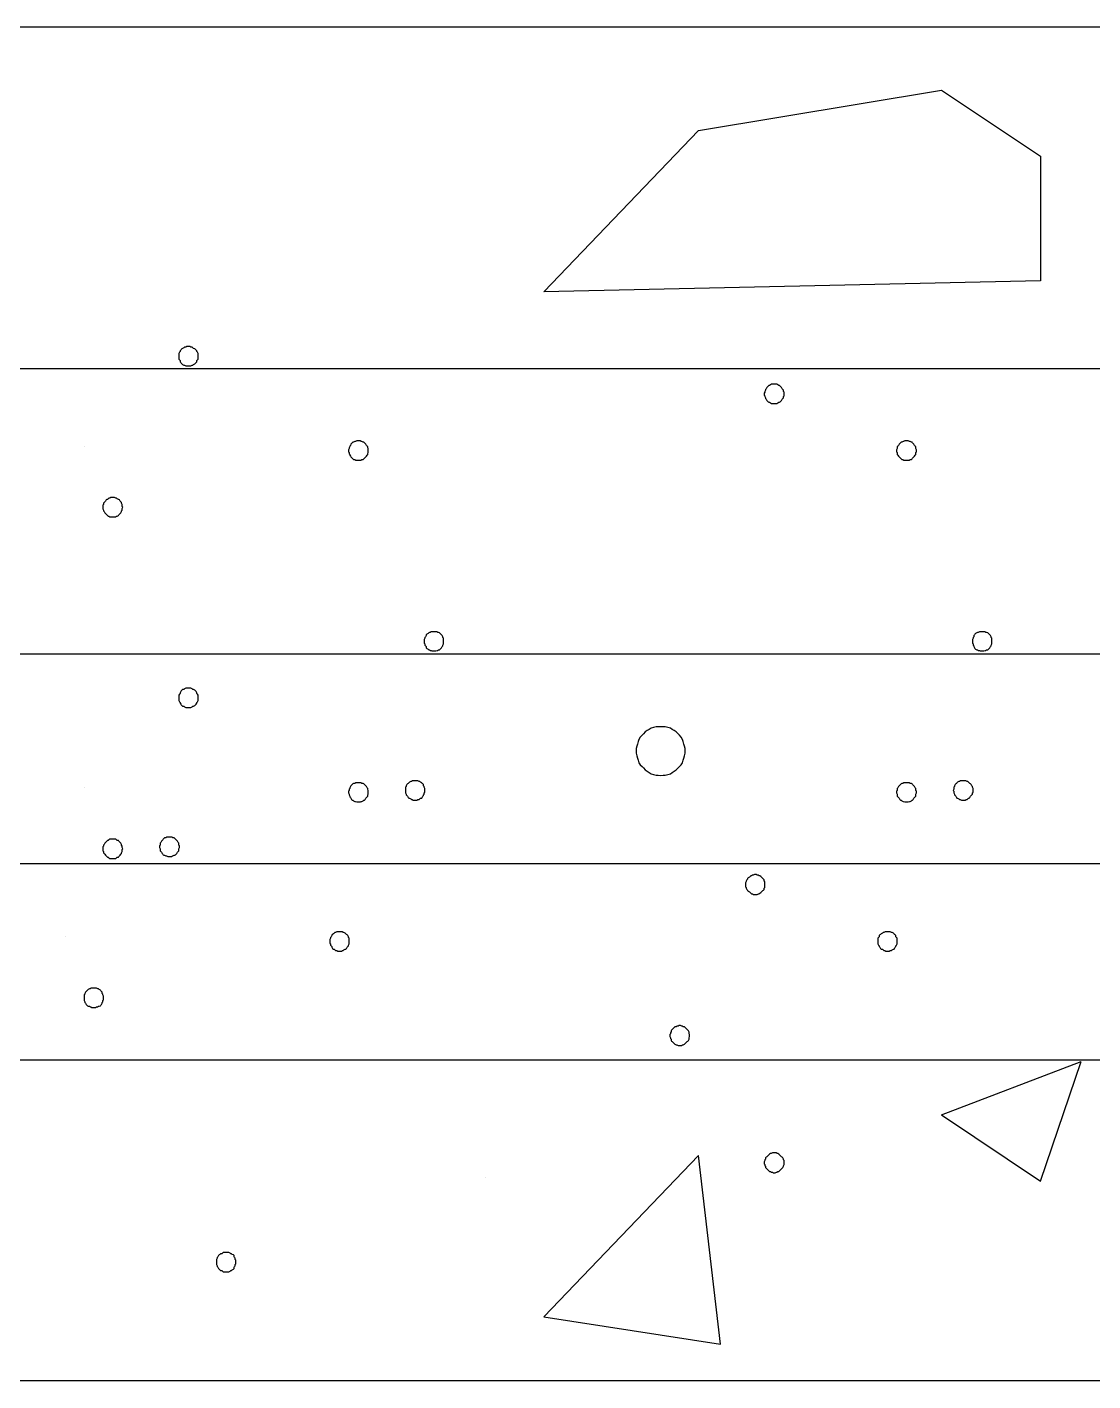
# Model space of a CAD drawing. Header units: metres. Extents: x 0 to 420, y 0 to 297.
# Drawn here: x 323.15 to 339.74, y 169.98 to 191.05 of the extents above; entities that cross this region are included whole.
import ezdxf

# ---------------------------------------------------------------- set-up
doc = ezdxf.new("R2010")
doc.units = ezdxf.units.M

msp = doc.modelspace()

# ---------------------------------------------------------------- linework, layer by layer
for p, q in [((358.7, 191.05), (213.7, 191.05)), ((333.6, 189.44), (337.38, 190.07)), ((337.38, 190.07), (338.92, 189.04)), ((331.19, 186.93), (333.6, 189.44)), ((338.92, 189.04), (338.92, 187.1)), ((338.92, 187.1), (331.19, 186.93)), ((358.7, 185.73), (213.7, 185.73)), ((324.04, 184.53), (324.04, 184.53)), ((358.7, 181.29), (213.7, 181.29)), ((324.04, 179.21), (324.04, 179.21)), ((362.95, 178.03), (210.37, 178.03)), ((323.75, 176.89), (323.75, 176.89)), ((358.7, 174.97), (213.7, 174.97)), ((337.38, 174.12), (339.55, 174.95)), ((338.92, 173.09), (339.55, 174.95)), ((337.38, 174.12), (338.92, 173.09)), ((331.19, 170.98), (333.6, 173.49)), ((333.94, 170.55), (333.6, 173.49)), ((330.29, 173.15), (330.29, 173.15)), ((331.19, 170.98), (333.94, 170.55)), ((358.7, 169.98), (213.7, 169.98))]:
    msp.add_line(p, q)
for points in [[(325.81, 185.93), (325.81, 185.94), (325.81, 185.96), (325.81, 185.97), (325.8, 185.99), (325.79, 186), (325.79, 186.01), (325.78, 186.02), (325.77, 186.03), (325.76, 186.04), (325.74, 186.05), (325.73, 186.06), (325.72, 186.07), (325.7, 186.07), (325.69, 186.08), (325.67, 186.08), (325.66, 186.08), (325.64, 186.08), (325.63, 186.08), (325.62, 186.07), (325.6, 186.07), (325.59, 186.06), (325.57, 186.05), (325.56, 186.04), (325.55, 186.03), (325.54, 186.02), (325.53, 186.01), (325.53, 186), (325.52, 185.99), (325.51, 185.97), (325.51, 185.96), (325.51, 185.94), (325.51, 185.93), (325.51, 185.93)], [(325.51, 185.93), (325.51, 185.91), (325.51, 185.9), (325.51, 185.88), (325.52, 185.87), (325.53, 185.86), (325.53, 185.84), (325.54, 185.83), (325.55, 185.82), (325.56, 185.81), (325.57, 185.8), (325.59, 185.79), (325.6, 185.79), (325.62, 185.78), (325.63, 185.78), (325.64, 185.78), (325.66, 185.78), (325.67, 185.78), (325.69, 185.78), (325.7, 185.78), (325.72, 185.79), (325.73, 185.79), (325.74, 185.8), (325.76, 185.81), (325.77, 185.82), (325.78, 185.83), (325.79, 185.84), (325.79, 185.86), (325.8, 185.87), (325.81, 185.88), (325.81, 185.9), (325.81, 185.91), (325.81, 185.93), (325.81, 185.93)], [(334.93, 185.34), (334.93, 185.35), (334.93, 185.37), (334.92, 185.38), (334.92, 185.4), (334.91, 185.41), (334.9, 185.42), (334.89, 185.44), (334.88, 185.45), (334.87, 185.46), (334.86, 185.47), (334.85, 185.47), (334.83, 185.48), (334.82, 185.49), (334.81, 185.49), (334.79, 185.49), (334.78, 185.49), (334.76, 185.49), (334.75, 185.49), (334.73, 185.49), (334.72, 185.48), (334.7, 185.47), (334.69, 185.47), (334.68, 185.46), (334.67, 185.45), (334.66, 185.44), (334.65, 185.42), (334.64, 185.41), (334.64, 185.4), (334.63, 185.38), (334.63, 185.37), (334.62, 185.35), (334.62, 185.34), (334.62, 185.34)], [(334.62, 185.34), (334.62, 185.32), (334.63, 185.31), (334.63, 185.3), (334.64, 185.28), (334.64, 185.27), (334.65, 185.26), (334.66, 185.24), (334.67, 185.23), (334.68, 185.22), (334.69, 185.21), (334.7, 185.21), (334.72, 185.2), (334.73, 185.19), (334.75, 185.19), (334.76, 185.19), (334.78, 185.19), (334.79, 185.19), (334.81, 185.19), (334.82, 185.19), (334.83, 185.2), (334.85, 185.21), (334.86, 185.21), (334.87, 185.22), (334.88, 185.23), (334.89, 185.24), (334.9, 185.26), (334.91, 185.27), (334.92, 185.28), (334.92, 185.3), (334.93, 185.31), (334.93, 185.32), (334.93, 185.34), (334.93, 185.34)], [(328.46, 184.46), (328.46, 184.47), (328.46, 184.49), (328.45, 184.5), (328.45, 184.52), (328.44, 184.53), (328.43, 184.54), (328.42, 184.56), (328.41, 184.57), (328.4, 184.58), (328.39, 184.59), (328.38, 184.59), (328.36, 184.6), (328.35, 184.6), (328.34, 184.61), (328.32, 184.61), (328.31, 184.61), (328.29, 184.61), (328.28, 184.61), (328.26, 184.6), (328.25, 184.6), (328.23, 184.59), (328.22, 184.59), (328.21, 184.58), (328.2, 184.57), (328.19, 184.56), (328.18, 184.54), (328.17, 184.53), (328.17, 184.52), (328.16, 184.5), (328.16, 184.49), (328.15, 184.47), (328.15, 184.46), (328.15, 184.46)], [(336.99, 184.46), (336.99, 184.47), (336.98, 184.49), (336.98, 184.5), (336.98, 184.52), (336.97, 184.53), (336.96, 184.54), (336.95, 184.56), (336.94, 184.57), (336.93, 184.58), (336.92, 184.59), (336.91, 184.59), (336.89, 184.6), (336.88, 184.6), (336.86, 184.61), (336.85, 184.61), (336.83, 184.61), (336.82, 184.61), (336.81, 184.61), (336.79, 184.6), (336.78, 184.6), (336.76, 184.59), (336.75, 184.59), (336.74, 184.58), (336.73, 184.57), (336.72, 184.56), (336.71, 184.54), (336.7, 184.53), (336.69, 184.52), (336.69, 184.5), (336.69, 184.49), (336.68, 184.47), (336.68, 184.46), (336.68, 184.46)], [(328.15, 184.46), (328.15, 184.44), (328.16, 184.43), (328.16, 184.41), (328.17, 184.4), (328.17, 184.39), (328.18, 184.37), (328.19, 184.36), (328.2, 184.35), (328.21, 184.34), (328.22, 184.33), (328.23, 184.32), (328.25, 184.32), (328.26, 184.31), (328.28, 184.31), (328.29, 184.31), (328.31, 184.31), (328.32, 184.31), (328.34, 184.31), (328.35, 184.31), (328.36, 184.32), (328.38, 184.32), (328.39, 184.33), (328.4, 184.34), (328.41, 184.35), (328.42, 184.36), (328.43, 184.37), (328.44, 184.39), (328.45, 184.4), (328.45, 184.41), (328.46, 184.43), (328.46, 184.44), (328.46, 184.46), (328.46, 184.46)], [(336.68, 184.46), (336.68, 184.44), (336.69, 184.43), (336.69, 184.41), (336.69, 184.4), (336.7, 184.39), (336.71, 184.37), (336.72, 184.36), (336.73, 184.35), (336.74, 184.34), (336.75, 184.33), (336.76, 184.32), (336.78, 184.32), (336.79, 184.31), (336.81, 184.31), (336.82, 184.31), (336.83, 184.31), (336.85, 184.31), (336.86, 184.31), (336.88, 184.31), (336.89, 184.32), (336.91, 184.32), (336.92, 184.33), (336.93, 184.34), (336.94, 184.35), (336.95, 184.36), (336.96, 184.37), (336.97, 184.39), (336.98, 184.4), (336.98, 184.41), (336.98, 184.43), (336.99, 184.44), (336.99, 184.46), (336.99, 184.46)], [(324.64, 183.58), (324.63, 183.59), (324.63, 183.61), (324.63, 183.62), (324.62, 183.64), (324.62, 183.65), (324.61, 183.66), (324.6, 183.67), (324.59, 183.69), (324.58, 183.7), (324.57, 183.7), (324.55, 183.71), (324.54, 183.72), (324.53, 183.72), (324.51, 183.73), (324.5, 183.73), (324.48, 183.73), (324.47, 183.73), (324.45, 183.73), (324.44, 183.72), (324.42, 183.72), (324.41, 183.71), (324.4, 183.7), (324.39, 183.7), (324.38, 183.69), (324.37, 183.67), (324.36, 183.66), (324.35, 183.65), (324.34, 183.64), (324.34, 183.62), (324.33, 183.61), (324.33, 183.59), (324.33, 183.58), (324.33, 183.58)], [(324.33, 183.58), (324.33, 183.56), (324.33, 183.55), (324.34, 183.53), (324.34, 183.52), (324.35, 183.51), (324.36, 183.49), (324.37, 183.48), (324.38, 183.47), (324.39, 183.46), (324.4, 183.45), (324.41, 183.44), (324.42, 183.44), (324.44, 183.43), (324.45, 183.43), (324.47, 183.43), (324.48, 183.43), (324.5, 183.43), (324.51, 183.43), (324.53, 183.43), (324.54, 183.44), (324.55, 183.44), (324.57, 183.45), (324.58, 183.46), (324.59, 183.47), (324.6, 183.48), (324.61, 183.49), (324.62, 183.51), (324.62, 183.52), (324.63, 183.53), (324.63, 183.55), (324.63, 183.56), (324.64, 183.58), (324.64, 183.58)], [(329.63, 181.49), (329.63, 181.51), (329.63, 181.52), (329.63, 181.54), (329.62, 181.55), (329.62, 181.56), (329.61, 181.58), (329.6, 181.59), (329.59, 181.6), (329.58, 181.61), (329.57, 181.62), (329.55, 181.63), (329.54, 181.63), (329.53, 181.64), (329.51, 181.64), (329.5, 181.64), (329.48, 181.64), (329.47, 181.64), (329.45, 181.64), (329.44, 181.64), (329.42, 181.63), (329.41, 181.63), (329.4, 181.62), (329.39, 181.61), (329.37, 181.6), (329.36, 181.59), (329.36, 181.58), (329.35, 181.56), (329.34, 181.55), (329.34, 181.54), (329.33, 181.52), (329.33, 181.51), (329.33, 181.49), (329.33, 181.49)], [(338.16, 181.49), (338.16, 181.51), (338.16, 181.52), (338.16, 181.54), (338.15, 181.55), (338.15, 181.56), (338.14, 181.58), (338.13, 181.59), (338.12, 181.6), (338.11, 181.61), (338.1, 181.62), (338.08, 181.63), (338.07, 181.63), (338.06, 181.64), (338.04, 181.64), (338.03, 181.64), (338.01, 181.64), (338, 181.64), (337.98, 181.64), (337.97, 181.64), (337.95, 181.63), (337.94, 181.63), (337.93, 181.62), (337.91, 181.61), (337.9, 181.6), (337.89, 181.59), (337.88, 181.58), (337.88, 181.56), (337.87, 181.55), (337.87, 181.54), (337.86, 181.52), (337.86, 181.51), (337.86, 181.49), (337.86, 181.49)], [(329.33, 181.49), (329.33, 181.48), (329.33, 181.46), (329.34, 181.45), (329.34, 181.43), (329.35, 181.42), (329.36, 181.41), (329.36, 181.39), (329.37, 181.38), (329.39, 181.37), (329.4, 181.36), (329.41, 181.36), (329.42, 181.35), (329.44, 181.35), (329.45, 181.34), (329.47, 181.34), (329.48, 181.34), (329.5, 181.34), (329.51, 181.34), (329.53, 181.35), (329.54, 181.35), (329.55, 181.36), (329.57, 181.36), (329.58, 181.37), (329.59, 181.38), (329.6, 181.39), (329.61, 181.41), (329.62, 181.42), (329.62, 181.43), (329.63, 181.45), (329.63, 181.46), (329.63, 181.48), (329.63, 181.49), (329.63, 181.49)], [(337.86, 181.49), (337.86, 181.48), (337.86, 181.46), (337.87, 181.45), (337.87, 181.43), (337.88, 181.42), (337.88, 181.41), (337.89, 181.39), (337.9, 181.38), (337.91, 181.37), (337.93, 181.36), (337.94, 181.36), (337.95, 181.35), (337.97, 181.35), (337.98, 181.34), (338, 181.34), (338.01, 181.34), (338.03, 181.34), (338.04, 181.34), (338.06, 181.35), (338.07, 181.35), (338.08, 181.36), (338.1, 181.36), (338.11, 181.37), (338.12, 181.38), (338.13, 181.39), (338.14, 181.41), (338.15, 181.42), (338.15, 181.43), (338.16, 181.45), (338.16, 181.46), (338.16, 181.48), (338.16, 181.49), (338.16, 181.49)], [(325.81, 180.61), (325.81, 180.62), (325.81, 180.64), (325.81, 180.65), (325.8, 180.67), (325.79, 180.68), (325.79, 180.69), (325.78, 180.71), (325.77, 180.72), (325.76, 180.73), (325.74, 180.74), (325.73, 180.74), (325.72, 180.75), (325.7, 180.76), (325.69, 180.76), (325.67, 180.76), (325.66, 180.76), (325.64, 180.76), (325.63, 180.76), (325.62, 180.76), (325.6, 180.75), (325.59, 180.74), (325.57, 180.74), (325.56, 180.73), (325.55, 180.72), (325.54, 180.71), (325.53, 180.69), (325.53, 180.68), (325.52, 180.67), (325.51, 180.65), (325.51, 180.64), (325.51, 180.62), (325.51, 180.61), (325.51, 180.61)], [(325.51, 180.61), (325.51, 180.6), (325.51, 180.58), (325.51, 180.57), (325.52, 180.55), (325.53, 180.54), (325.53, 180.53), (325.54, 180.51), (325.55, 180.5), (325.56, 180.49), (325.57, 180.48), (325.59, 180.48), (325.6, 180.47), (325.62, 180.46), (325.63, 180.46), (325.64, 180.46), (325.66, 180.46), (325.67, 180.46), (325.69, 180.46), (325.7, 180.46), (325.72, 180.47), (325.73, 180.48), (325.74, 180.48), (325.76, 180.49), (325.77, 180.5), (325.78, 180.51), (325.79, 180.53), (325.79, 180.54), (325.8, 180.55), (325.81, 180.57), (325.81, 180.58), (325.81, 180.6), (325.81, 180.61), (325.81, 180.61)], [(333.39, 179.78), (333.39, 179.82), (333.38, 179.86), (333.37, 179.89), (333.36, 179.93), (333.35, 179.96), (333.33, 180), (333.3, 180.03), (333.28, 180.05), (333.25, 180.08), (333.22, 180.1), (333.19, 180.12), (333.16, 180.14), (333.12, 180.15), (333.08, 180.16), (333.05, 180.16), (333.01, 180.16), (332.97, 180.16), (332.94, 180.16), (332.9, 180.15), (332.86, 180.14), (332.83, 180.12), (332.8, 180.1), (332.77, 180.08), (332.74, 180.05), (332.72, 180.03), (332.69, 180), (332.67, 179.96), (332.66, 179.93), (332.65, 179.89), (332.64, 179.86), (332.63, 179.82), (332.63, 179.78), (332.63, 179.78)], [(332.63, 179.78), (332.63, 179.75), (332.64, 179.71), (332.65, 179.67), (332.66, 179.64), (332.67, 179.6), (332.69, 179.57), (332.72, 179.54), (332.74, 179.52), (332.77, 179.49), (332.8, 179.47), (332.83, 179.45), (332.86, 179.43), (332.9, 179.42), (332.94, 179.41), (332.97, 179.41), (333.01, 179.4), (333.05, 179.41), (333.08, 179.41), (333.12, 179.42), (333.16, 179.43), (333.19, 179.45), (333.22, 179.47), (333.25, 179.49), (333.28, 179.52), (333.3, 179.54), (333.33, 179.57), (333.35, 179.6), (333.36, 179.64), (333.37, 179.67), (333.38, 179.71), (333.39, 179.75), (333.39, 179.78), (333.39, 179.78)], [(329.34, 179.17), (329.34, 179.19), (329.34, 179.2), (329.33, 179.22), (329.33, 179.23), (329.32, 179.24), (329.32, 179.26), (329.31, 179.27), (329.3, 179.28), (329.29, 179.29), (329.27, 179.3), (329.26, 179.31), (329.25, 179.31), (329.23, 179.32), (329.22, 179.32), (329.2, 179.32), (329.19, 179.32), (329.17, 179.32), (329.16, 179.32), (329.14, 179.32), (329.13, 179.31), (329.12, 179.31), (329.1, 179.3), (329.09, 179.29), (329.08, 179.28), (329.07, 179.27), (329.06, 179.26), (329.05, 179.24), (329.05, 179.23), (329.04, 179.22), (329.04, 179.2), (329.04, 179.19), (329.04, 179.17), (329.04, 179.17)], [(337.87, 179.17), (337.87, 179.19), (337.87, 179.2), (337.86, 179.22), (337.86, 179.23), (337.85, 179.24), (337.84, 179.26), (337.83, 179.27), (337.82, 179.28), (337.81, 179.29), (337.8, 179.3), (337.79, 179.31), (337.78, 179.31), (337.76, 179.32), (337.75, 179.32), (337.73, 179.32), (337.72, 179.32), (337.7, 179.32), (337.69, 179.32), (337.67, 179.32), (337.66, 179.31), (337.65, 179.31), (337.63, 179.3), (337.62, 179.29), (337.61, 179.28), (337.6, 179.27), (337.59, 179.26), (337.58, 179.24), (337.58, 179.23), (337.57, 179.22), (337.57, 179.2), (337.57, 179.19), (337.56, 179.17), (337.56, 179.17)], [(328.46, 179.14), (328.46, 179.16), (328.46, 179.17), (328.45, 179.19), (328.45, 179.2), (328.44, 179.21), (328.43, 179.23), (328.42, 179.24), (328.41, 179.25), (328.4, 179.26), (328.39, 179.27), (328.38, 179.28), (328.36, 179.28), (328.35, 179.29), (328.34, 179.29), (328.32, 179.29), (328.31, 179.29), (328.29, 179.29), (328.28, 179.29), (328.26, 179.29), (328.25, 179.28), (328.23, 179.28), (328.22, 179.27), (328.21, 179.26), (328.2, 179.25), (328.19, 179.24), (328.18, 179.23), (328.17, 179.21), (328.17, 179.2), (328.16, 179.19), (328.16, 179.17), (328.15, 179.16), (328.15, 179.14), (328.15, 179.14)], [(328.15, 179.14), (328.15, 179.13), (328.16, 179.11), (328.16, 179.1), (328.17, 179.08), (328.17, 179.07), (328.18, 179.06), (328.19, 179.05), (328.2, 179.03), (328.21, 179.02), (328.22, 179.02), (328.23, 179.01), (328.25, 179), (328.26, 179), (328.28, 178.99), (328.29, 178.99), (328.31, 178.99), (328.32, 178.99), (328.34, 178.99), (328.35, 179), (328.36, 179), (328.38, 179.01), (328.39, 179.02), (328.4, 179.02), (328.41, 179.03), (328.42, 179.05), (328.43, 179.06), (328.44, 179.07), (328.45, 179.08), (328.45, 179.1), (328.46, 179.11), (328.46, 179.13), (328.46, 179.14), (328.46, 179.14)], [(329.04, 179.17), (329.04, 179.16), (329.04, 179.14), (329.04, 179.13), (329.05, 179.11), (329.05, 179.1), (329.06, 179.09), (329.07, 179.08), (329.08, 179.06), (329.09, 179.05), (329.1, 179.05), (329.12, 179.04), (329.13, 179.03), (329.14, 179.03), (329.16, 179.02), (329.17, 179.02), (329.19, 179.02), (329.2, 179.02), (329.22, 179.02), (329.23, 179.03), (329.25, 179.03), (329.26, 179.04), (329.27, 179.05), (329.29, 179.05), (329.3, 179.06), (329.31, 179.08), (329.32, 179.09), (329.32, 179.1), (329.33, 179.11), (329.33, 179.13), (329.34, 179.14), (329.34, 179.16), (329.34, 179.17), (329.34, 179.17)], [(336.99, 179.14), (336.99, 179.16), (336.98, 179.17), (336.98, 179.19), (336.98, 179.2), (336.97, 179.21), (336.96, 179.23), (336.95, 179.24), (336.94, 179.25), (336.93, 179.26), (336.92, 179.27), (336.91, 179.28), (336.89, 179.28), (336.88, 179.29), (336.86, 179.29), (336.85, 179.29), (336.83, 179.29), (336.82, 179.29), (336.81, 179.29), (336.79, 179.29), (336.78, 179.28), (336.76, 179.28), (336.75, 179.27), (336.74, 179.26), (336.73, 179.25), (336.72, 179.24), (336.71, 179.23), (336.7, 179.21), (336.69, 179.2), (336.69, 179.19), (336.69, 179.17), (336.68, 179.16), (336.68, 179.14), (336.68, 179.14)], [(336.68, 179.14), (336.68, 179.13), (336.69, 179.11), (336.69, 179.1), (336.69, 179.08), (336.7, 179.07), (336.71, 179.06), (336.72, 179.05), (336.73, 179.03), (336.74, 179.02), (336.75, 179.02), (336.76, 179.01), (336.78, 179), (336.79, 179), (336.81, 178.99), (336.82, 178.99), (336.83, 178.99), (336.85, 178.99), (336.86, 178.99), (336.88, 179), (336.89, 179), (336.91, 179.01), (336.92, 179.02), (336.93, 179.02), (336.94, 179.03), (336.95, 179.05), (336.96, 179.06), (336.97, 179.07), (336.98, 179.08), (336.98, 179.1), (336.98, 179.11), (336.99, 179.13), (336.99, 179.14), (336.99, 179.14)], [(337.56, 179.17), (337.57, 179.16), (337.57, 179.14), (337.57, 179.13), (337.58, 179.11), (337.58, 179.1), (337.59, 179.09), (337.6, 179.08), (337.61, 179.06), (337.62, 179.05), (337.63, 179.05), (337.65, 179.04), (337.66, 179.03), (337.67, 179.03), (337.69, 179.02), (337.7, 179.02), (337.72, 179.02), (337.73, 179.02), (337.75, 179.02), (337.76, 179.03), (337.78, 179.03), (337.79, 179.04), (337.8, 179.05), (337.81, 179.05), (337.82, 179.06), (337.83, 179.08), (337.84, 179.09), (337.85, 179.1), (337.86, 179.11), (337.86, 179.13), (337.87, 179.14), (337.87, 179.16), (337.87, 179.17), (337.87, 179.17)], [(324.64, 178.26), (324.63, 178.28), (324.63, 178.29), (324.63, 178.3), (324.62, 178.32), (324.62, 178.33), (324.61, 178.35), (324.6, 178.36), (324.59, 178.37), (324.58, 178.38), (324.57, 178.39), (324.55, 178.39), (324.54, 178.4), (324.53, 178.41), (324.51, 178.41), (324.5, 178.41), (324.48, 178.41), (324.47, 178.41), (324.45, 178.41), (324.44, 178.41), (324.42, 178.4), (324.41, 178.39), (324.4, 178.39), (324.39, 178.38), (324.38, 178.37), (324.37, 178.36), (324.36, 178.35), (324.35, 178.33), (324.34, 178.32), (324.34, 178.3), (324.33, 178.29), (324.33, 178.28), (324.33, 178.26), (324.33, 178.26)], [(324.33, 178.26), (324.33, 178.25), (324.33, 178.23), (324.34, 178.22), (324.34, 178.2), (324.35, 178.19), (324.36, 178.18), (324.37, 178.16), (324.38, 178.15), (324.39, 178.14), (324.4, 178.13), (324.41, 178.13), (324.42, 178.12), (324.44, 178.11), (324.45, 178.11), (324.47, 178.11), (324.48, 178.11), (324.5, 178.11), (324.51, 178.11), (324.53, 178.11), (324.54, 178.12), (324.55, 178.13), (324.57, 178.13), (324.58, 178.14), (324.59, 178.15), (324.6, 178.16), (324.61, 178.18), (324.62, 178.19), (324.62, 178.2), (324.63, 178.22), (324.63, 178.23), (324.63, 178.25), (324.64, 178.26), (324.64, 178.26)], [(325.52, 178.29), (325.52, 178.31), (325.51, 178.32), (325.51, 178.34), (325.51, 178.35), (325.5, 178.36), (325.49, 178.38), (325.48, 178.39), (325.47, 178.4), (325.46, 178.41), (325.45, 178.42), (325.44, 178.43), (325.42, 178.43), (325.41, 178.44), (325.4, 178.44), (325.38, 178.44), (325.37, 178.44), (325.35, 178.44), (325.34, 178.44), (325.32, 178.44), (325.31, 178.43), (325.29, 178.43), (325.28, 178.42), (325.27, 178.41), (325.26, 178.4), (325.25, 178.39), (325.24, 178.38), (325.23, 178.36), (325.22, 178.35), (325.22, 178.34), (325.22, 178.32), (325.21, 178.31), (325.21, 178.29), (325.21, 178.29)], [(325.21, 178.29), (325.21, 178.28), (325.22, 178.26), (325.22, 178.25), (325.22, 178.23), (325.23, 178.22), (325.24, 178.21), (325.25, 178.19), (325.26, 178.18), (325.27, 178.17), (325.28, 178.16), (325.29, 178.16), (325.31, 178.15), (325.32, 178.15), (325.34, 178.14), (325.35, 178.14), (325.37, 178.14), (325.38, 178.14), (325.4, 178.14), (325.41, 178.15), (325.42, 178.15), (325.44, 178.16), (325.45, 178.16), (325.46, 178.17), (325.47, 178.18), (325.48, 178.19), (325.49, 178.21), (325.5, 178.22), (325.51, 178.23), (325.51, 178.25), (325.51, 178.26), (325.52, 178.28), (325.52, 178.29), (325.52, 178.29)], [(334.63, 177.7), (334.63, 177.72), (334.63, 177.73), (334.63, 177.75), (334.62, 177.76), (334.62, 177.78), (334.61, 177.79), (334.6, 177.8), (334.59, 177.81), (334.58, 177.82), (334.57, 177.83), (334.55, 177.84), (334.54, 177.84), (334.53, 177.85), (334.51, 177.85), (334.5, 177.86), (334.48, 177.86), (334.47, 177.86), (334.45, 177.85), (334.44, 177.85), (334.42, 177.84), (334.41, 177.84), (334.4, 177.83), (334.39, 177.82), (334.37, 177.81), (334.36, 177.8), (334.36, 177.79), (334.35, 177.78), (334.34, 177.76), (334.34, 177.75), (334.33, 177.73), (334.33, 177.72), (334.33, 177.7), (334.33, 177.7)], [(334.33, 177.7), (334.33, 177.69), (334.33, 177.67), (334.34, 177.66), (334.34, 177.65), (334.35, 177.63), (334.36, 177.62), (334.36, 177.61), (334.37, 177.6), (334.39, 177.59), (334.4, 177.58), (334.41, 177.57), (334.42, 177.56), (334.44, 177.56), (334.45, 177.55), (334.47, 177.55), (334.48, 177.55), (334.5, 177.55), (334.51, 177.55), (334.53, 177.56), (334.54, 177.56), (334.55, 177.57), (334.57, 177.58), (334.58, 177.59), (334.59, 177.6), (334.6, 177.61), (334.61, 177.62), (334.62, 177.63), (334.62, 177.65), (334.63, 177.66), (334.63, 177.67), (334.63, 177.69), (334.63, 177.7), (334.63, 177.7)], [(328.16, 176.82), (328.16, 176.84), (328.16, 176.85), (328.16, 176.87), (328.15, 176.88), (328.15, 176.89), (328.14, 176.91), (328.13, 176.92), (328.12, 176.93), (328.11, 176.94), (328.1, 176.95), (328.08, 176.96), (328.07, 176.96), (328.06, 176.97), (328.04, 176.97), (328.03, 176.97), (328.01, 176.97), (328, 176.97), (327.98, 176.97), (327.97, 176.97), (327.95, 176.96), (327.94, 176.96), (327.93, 176.95), (327.92, 176.94), (327.9, 176.93), (327.89, 176.92), (327.89, 176.91), (327.88, 176.89), (327.87, 176.88), (327.87, 176.87), (327.86, 176.85), (327.86, 176.84), (327.86, 176.82), (327.86, 176.82)], [(327.86, 176.82), (327.86, 176.81), (327.86, 176.79), (327.87, 176.78), (327.87, 176.76), (327.88, 176.75), (327.89, 176.74), (327.89, 176.73), (327.9, 176.71), (327.92, 176.7), (327.93, 176.7), (327.94, 176.69), (327.95, 176.68), (327.97, 176.68), (327.98, 176.67), (328, 176.67), (328.01, 176.67), (328.03, 176.67), (328.04, 176.67), (328.06, 176.68), (328.07, 176.68), (328.08, 176.69), (328.1, 176.7), (328.11, 176.7), (328.12, 176.71), (328.13, 176.73), (328.14, 176.74), (328.15, 176.75), (328.15, 176.76), (328.16, 176.78), (328.16, 176.79), (328.16, 176.81), (328.16, 176.82), (328.16, 176.82)], [(336.69, 176.82), (336.69, 176.84), (336.69, 176.85), (336.69, 176.87), (336.68, 176.88), (336.67, 176.89), (336.67, 176.91), (336.66, 176.92), (336.65, 176.93), (336.64, 176.94), (336.63, 176.95), (336.61, 176.96), (336.6, 176.96), (336.58, 176.97), (336.57, 176.97), (336.56, 176.97), (336.54, 176.97), (336.53, 176.97), (336.51, 176.97), (336.5, 176.97), (336.48, 176.96), (336.47, 176.96), (336.46, 176.95), (336.44, 176.94), (336.43, 176.93), (336.42, 176.92), (336.41, 176.91), (336.41, 176.89), (336.4, 176.88), (336.39, 176.87), (336.39, 176.85), (336.39, 176.84), (336.39, 176.82), (336.39, 176.82)], [(336.39, 176.82), (336.39, 176.81), (336.39, 176.79), (336.39, 176.78), (336.4, 176.76), (336.41, 176.75), (336.41, 176.74), (336.42, 176.73), (336.43, 176.71), (336.44, 176.7), (336.46, 176.7), (336.47, 176.69), (336.48, 176.68), (336.5, 176.68), (336.51, 176.67), (336.53, 176.67), (336.54, 176.67), (336.56, 176.67), (336.57, 176.67), (336.58, 176.68), (336.6, 176.68), (336.61, 176.69), (336.63, 176.7), (336.64, 176.7), (336.65, 176.71), (336.66, 176.73), (336.67, 176.74), (336.67, 176.75), (336.68, 176.76), (336.69, 176.78), (336.69, 176.79), (336.69, 176.81), (336.69, 176.82), (336.69, 176.82)], [(324.34, 175.94), (324.34, 175.96), (324.34, 175.97), (324.33, 175.99), (324.33, 176), (324.32, 176.01), (324.32, 176.03), (324.31, 176.04), (324.3, 176.05), (324.29, 176.06), (324.27, 176.07), (324.26, 176.08), (324.25, 176.08), (324.23, 176.09), (324.22, 176.09), (324.2, 176.09), (324.19, 176.09), (324.17, 176.09), (324.16, 176.09), (324.14, 176.09), (324.13, 176.08), (324.12, 176.08), (324.1, 176.07), (324.09, 176.06), (324.08, 176.05), (324.07, 176.04), (324.06, 176.03), (324.05, 176.01), (324.05, 176), (324.04, 175.99), (324.04, 175.97), (324.04, 175.96), (324.04, 175.94), (324.04, 175.94)], [(324.04, 175.94), (324.04, 175.93), (324.04, 175.91), (324.04, 175.9), (324.05, 175.88), (324.05, 175.87), (324.06, 175.86), (324.07, 175.84), (324.08, 175.83), (324.09, 175.82), (324.1, 175.81), (324.12, 175.81), (324.13, 175.8), (324.14, 175.8), (324.16, 175.79), (324.17, 175.79), (324.19, 175.79), (324.2, 175.79), (324.22, 175.79), (324.23, 175.8), (324.25, 175.8), (324.26, 175.81), (324.27, 175.81), (324.29, 175.82), (324.3, 175.83), (324.31, 175.84), (324.32, 175.86), (324.32, 175.87), (324.33, 175.88), (324.33, 175.9), (324.34, 175.91), (324.34, 175.93), (324.34, 175.94), (324.34, 175.94)], [(333.46, 175.35), (333.46, 175.37), (333.45, 175.38), (333.45, 175.4), (333.45, 175.41), (333.44, 175.43), (333.43, 175.44), (333.42, 175.45), (333.41, 175.46), (333.4, 175.47), (333.39, 175.48), (333.38, 175.49), (333.36, 175.49), (333.35, 175.5), (333.34, 175.5), (333.32, 175.51), (333.31, 175.51), (333.29, 175.51), (333.28, 175.5), (333.26, 175.5), (333.25, 175.49), (333.23, 175.49), (333.22, 175.48), (333.21, 175.47), (333.2, 175.46), (333.19, 175.45), (333.18, 175.44), (333.17, 175.43), (333.17, 175.41), (333.16, 175.4), (333.16, 175.38), (333.15, 175.37), (333.15, 175.35), (333.15, 175.35)], [(333.15, 175.35), (333.15, 175.34), (333.16, 175.32), (333.16, 175.31), (333.17, 175.3), (333.17, 175.28), (333.18, 175.27), (333.19, 175.26), (333.2, 175.25), (333.21, 175.24), (333.22, 175.23), (333.23, 175.22), (333.25, 175.21), (333.26, 175.21), (333.28, 175.2), (333.29, 175.2), (333.31, 175.2), (333.32, 175.2), (333.34, 175.2), (333.35, 175.21), (333.36, 175.21), (333.38, 175.22), (333.39, 175.23), (333.4, 175.24), (333.41, 175.25), (333.42, 175.26), (333.43, 175.27), (333.44, 175.28), (333.45, 175.3), (333.45, 175.31), (333.45, 175.32), (333.46, 175.34), (333.46, 175.35), (333.46, 175.35)], [(334.93, 173.38), (334.93, 173.39), (334.93, 173.41), (334.92, 173.42), (334.92, 173.43), (334.91, 173.45), (334.9, 173.46), (334.89, 173.47), (334.88, 173.48), (334.87, 173.49), (334.86, 173.5), (334.85, 173.51), (334.83, 173.52), (334.82, 173.52), (334.81, 173.53), (334.79, 173.53), (334.78, 173.53), (334.76, 173.53), (334.75, 173.53), (334.73, 173.52), (334.72, 173.52), (334.7, 173.51), (334.69, 173.5), (334.68, 173.49), (334.67, 173.48), (334.66, 173.47), (334.65, 173.46), (334.64, 173.45), (334.64, 173.43), (334.63, 173.42), (334.63, 173.41), (334.62, 173.39), (334.62, 173.38), (334.62, 173.38)], [(334.62, 173.38), (334.62, 173.36), (334.63, 173.35), (334.63, 173.33), (334.64, 173.32), (334.64, 173.3), (334.65, 173.29), (334.66, 173.28), (334.67, 173.27), (334.68, 173.26), (334.69, 173.25), (334.7, 173.24), (334.72, 173.24), (334.73, 173.23), (334.75, 173.23), (334.76, 173.22), (334.78, 173.22), (334.79, 173.22), (334.81, 173.23), (334.82, 173.23), (334.83, 173.24), (334.85, 173.24), (334.86, 173.25), (334.87, 173.26), (334.88, 173.27), (334.89, 173.28), (334.9, 173.29), (334.91, 173.3), (334.92, 173.32), (334.92, 173.33), (334.93, 173.35), (334.93, 173.36), (334.93, 173.38), (334.93, 173.38)], [(326.4, 171.83), (326.4, 171.84), (326.4, 171.86), (326.39, 171.87), (326.39, 171.89), (326.38, 171.9), (326.37, 171.91), (326.37, 171.93), (326.36, 171.94), (326.34, 171.95), (326.33, 171.96), (326.32, 171.96), (326.31, 171.97), (326.29, 171.98), (326.28, 171.98), (326.26, 171.98), (326.25, 171.98), (326.23, 171.98), (326.22, 171.98), (326.2, 171.98), (326.19, 171.97), (326.18, 171.96), (326.16, 171.96), (326.15, 171.95), (326.14, 171.94), (326.13, 171.93), (326.12, 171.91), (326.11, 171.9), (326.11, 171.89), (326.1, 171.87), (326.1, 171.86), (326.1, 171.84), (326.1, 171.83), (326.1, 171.83)], [(326.1, 171.83), (326.1, 171.81), (326.1, 171.8), (326.1, 171.79), (326.11, 171.77), (326.11, 171.76), (326.12, 171.75), (326.13, 171.73), (326.14, 171.72), (326.15, 171.71), (326.16, 171.7), (326.18, 171.7), (326.19, 171.69), (326.2, 171.68), (326.22, 171.68), (326.23, 171.68), (326.25, 171.68), (326.26, 171.68), (326.28, 171.68), (326.29, 171.68), (326.31, 171.69), (326.32, 171.7), (326.33, 171.7), (326.34, 171.71), (326.36, 171.72), (326.37, 171.73), (326.37, 171.75), (326.38, 171.76), (326.39, 171.77), (326.39, 171.79), (326.4, 171.8), (326.4, 171.81), (326.4, 171.83), (326.4, 171.83)]]:
    msp.add_lwpolyline(points)

doc.saveas('drawing.dxf')
